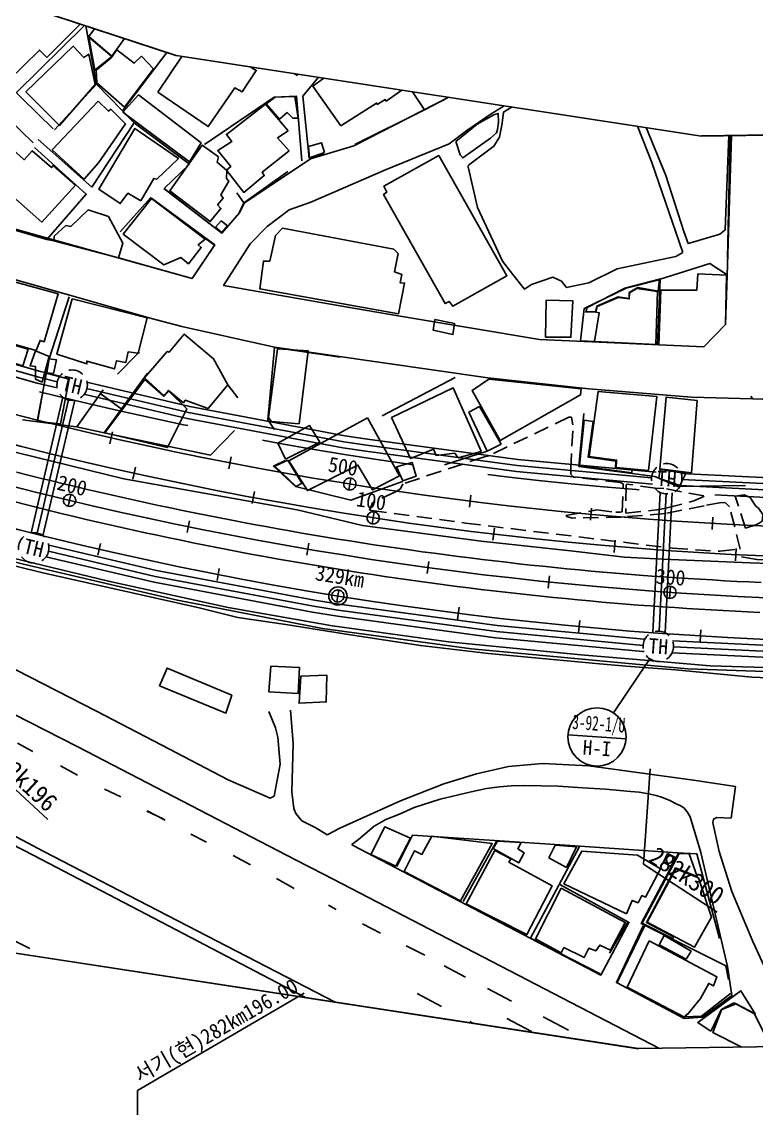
# Model space of a CAD drawing. Header units: millimetres. Extents: x 4198 to 4994, y 1103 to 1809.
# Drawn here: x 4464.7 to 4585.5, y 1363.4 to 1544.7 of the extents above; entities that cross this region are included whole.
import ezdxf
from ezdxf.enums import TextEntityAlignment as Align
from ezdxf.xclip import XClip

# ---------------------------------------------------------------- set-up
doc = ezdxf.new("R2010")
doc.units = ezdxf.units.MM
doc.header["$LTSCALE"] = 10
doc.header["$MEASUREMENT"] = 0
doc.header["$XCLIPFRAME"] = 2
doc.linetypes.add('DASHED', pattern=[0.75, 0.5, -0.25])
doc.linetypes.add('HIDDEN', pattern=[0.375, 0.25, -0.125])
for name, color, linetype in [('TD-MANH', 4, 'Continuous'), ('TN-CABL', 4, 'Continuous'), ('TZ-BASE', 253, 'Continuous'), ('TZ-CABL', 4, 'Continuous'), ('TZ-LEAL', 1, 'Continuous'), ('TZ-LEAT', 3, 'Continuous')]:
    doc.layers.add(name, color=color, linetype=linetype)
doc.layers.add('TX-PAPR', color=2, linetype='Continuous', plot=False)
doc.styles.get("Standard").update_dxf_attribs({"font": 'GulimChe.ttf'})
doc.styles.add('SYMBTEXT', font='GulimChe.ttf')
doc.linetypes.add('TRACKS', pattern='A,3.81,[130,ltypeshp.shx,S=6.35,R=0,X=0,Y=0],3.81', length=7.62)
doc.linetypes.add('ZIGZAG', pattern='A,0.0001,-0.2,[131,ltypeshp.shx,S=0.2,R=0,X=-0.2,Y=0],-0.4,[131,ltypeshp.shx,S=0.2,R=180,X=0.2,Y=0],-0.2', length=0.8001)

# ---------------------------------------------------------------- blocks, each defined once
blk = doc.blocks.new('TTTW101-2')
blk.add_line((-6, 0), (6, 0))
blk.add_circle((0, 0), 6)
at = {"style": 'SYMBTEXT'}
for tag, p in [('TTTW_TITLE_1', (0.17, 2.77)), ('TTTW_TITLE_2', (0.17, -2.31))]:
    blk.add_attdef(tag, text='', height=3, dxfattribs=at).set_placement(p, align=Align.MIDDLE_CENTER)
blk = doc.blocks.new('jd-fjfj56fjfj')
at = {"layer": 'TZ-BASE', "flags": 128}
for points in [[(314.4, -32.23), (308.41, -41.09)], [(208.39, -33.54), (204.73, -48.81), (215.39, -58.66)], [(314.45, -50.31), (313.36, -65.98), (325.5, -73.92)]]:
    blk.add_lwpolyline(points, dxfattribs=at)
at = {"layer": 'TZ-BASE'}
ref = blk.add_blockref('TTTW101-2', (305.72, -45.07), dxfattribs=dict(at, xscale=0.7999999999642301, yscale=0.7999999999642301, zscale=0.7999999999642301, rotation=356.0285126819966))
ref.add_attrib('TTTW_TITLE_1', '3-92-1/U', dxfattribs={"layer": '0', "height": 2.4, "rotation": 356.0285, "style": 'SYMBTEXT', "width": 0.7}).set_placement((306.01, -42.86), align=Align.MIDDLE_CENTER)
ref.add_attrib('TTTW_TITLE_2', 'H-I', dxfattribs={"layer": '0', "height": 2.4, "rotation": 356.0285, "style": 'SYMBTEXT'}).set_placement((305.72, -46.92), align=Align.MIDDLE_CENTER)
for s, rotation, p in [('282k196', 317.2693, (205.29, -48.4)), ('282k300', 326.7898, (314.01, -65.44))]:
    blk.add_text(s, height=3, rotation=rotation, dxfattribs=at).set_placement(p)
blk = doc.blocks.new('JD-DHDHGDGH')
at = {"layer": 'TZ-BASE'}
for p, q in [((192.61, -62.05), (192.16, -64)), ((192.61, -62.05), (192.16, -64)), ((212.14, -66.18), (211.76, -68.14)), ((212.14, -66.18), (211.76, -68.14)), ((196.38, -67.87), (195.95, -69.83)), ((231.8, -69.65), (231.49, -71.62)), ((231.8, -69.65), (231.49, -71.62)), ((185.8, -72.34), (185.33, -74.28)), ((185.8, -72.34), (185.33, -74.28)), ((185.8, -72.34), (185.33, -74.28)), ((215.95, -71.86), (215.58, -73.83)), ((251.57, -72.46), (251.32, -74.44)), ((251.57, -72.46), (251.32, -74.44)), ((235.63, -75.2), (235.33, -77.18)), ((271.42, -74.61), (271.24, -76.6)), ((271.42, -74.61), (271.24, -76.6)), ((291.33, -76.1), (291.21, -78.1)), ((291.33, -76.1), (291.21, -78.1)), ((205.29, -76.67), (204.89, -78.63)), ((205.29, -76.67), (204.89, -78.63)), ((205.29, -76.67), (204.89, -78.63)), ((255.42, -77.88), (255.18, -79.86)), ((190.66, -80.39), (190.21, -82.34)), ((224.91, -80.36), (224.58, -82.33)), ((224.91, -80.36), (224.58, -82.33)), ((224.91, -80.36), (224.58, -82.33)), ((275.28, -79.89), (275.11, -81.89)), ((295.2, -81.25), (295.1, -83.25)), ((244.65, -83.38), (244.38, -85.36)), ((244.65, -83.38), (244.38, -85.36)), ((244.65, -83.38), (244.38, -85.36)), ((210.19, -84.55), (209.81, -86.51)), ((264.47, -85.75), (264.27, -87.74)), ((264.47, -85.75), (264.27, -87.74)), ((264.47, -85.75), (264.27, -87.74)), ((229.85, -88.06), (229.53, -90.03)), ((284.37, -87.45), (284.23, -89.45)), ((284.37, -87.45), (284.23, -89.45)), ((284.37, -87.45), (284.23, -89.45)), ((249.61, -90.91), (249.35, -92.9)), ((269.45, -93.1), (269.27, -95.09)), ((289.36, -94.63), (289.24, -96.63))]:
    blk.add_line(p, q, dxfattribs=at)
at = {"layer": 'TZ-BASE', "linetype": 'DASHED', "ltscale": 5, "flags": 128}
blk.add_lwpolyline([(6.71, 13.49), (7.53, 13.08), (8.42, 12.64), (9.32, 12.2), (10.21, 11.75), (11.11, 11.31), (12.01, 10.87), (12.9, 10.43), (13.8, 9.98), (14.7, 9.54), (15.6, 9.1), (16.49, 8.66), (17.39, 8.22), (18.29, 7.78), (19.19, 7.34), (20.08, 6.9), (20.98, 6.46), (21.88, 6.02), (22.78, 5.58), (23.68, 5.14), (24.58, 4.7), (25.48, 4.27), (26.38, 3.83), (27.27, 3.39), (28.17, 2.95), (29.07, 2.52), (29.98, 2.08), (30.88, 1.65), (31.78, 1.21), (32.68, 0.78), (33.58, 0.35), (34.48, -0.09), (35.38, -0.52), (36.28, -0.95), (37.19, -1.38), (38.09, -1.81), (38.99, -2.24), (39.89, -2.67), (40.8, -3.1), (41.7, -3.53), (42.6, -3.96), (43.51, -4.39), (44.41, -4.81), (45.32, -5.24), (46.22, -5.66), (47.13, -6.09), (48.03, -6.51), (48.94, -6.94), (49.85, -7.36), (50.75, -7.78), (51.66, -8.2), (52.57, -8.62), (53.47, -9.04), (54.38, -9.46), (55.29, -9.88), (56.2, -10.3), (57.11, -10.72), (58.02, -11.13), (58.93, -11.55), (59.84, -11.96), (60.75, -12.38), (61.66, -12.79), (62.57, -13.2), (63.48, -13.62), (64.39, -14.03), (65.3, -14.44), (66.21, -14.85), (67.13, -15.25), (68.04, -15.66), (68.95, -16.07), (69.87, -16.47), (70.78, -16.88), (71.7, -17.28), (72.61, -17.69), (73.53, -18.09), (74.44, -18.49), (75.36, -18.89), (76.28, -19.29), (77.19, -19.69), (78.11, -20.08), (79.03, -20.48), (79.95, -20.87), (80.87, -21.27), (81.79, -21.66), (82.71, -22.05), (83.63, -22.45), (84.55, -22.84), (85.47, -23.23), (86.39, -23.61), (87.31, -24), (88.24, -24.39), (89.16, -24.77), (90.08, -25.16), (91.01, -25.54), (91.93, -25.92), (92.85, -26.3), (93.78, -26.68), (94.71, -27.06), (95.63, -27.43), (96.56, -27.81), (97.49, -28.19), (98.41, -28.56), (99.34, -28.93), (100.27, -29.3), (101.2, -29.67), (102.13, -30.04), (103.06, -30.41), (103.99, -30.77), (104.92, -31.14), (105.85, -31.5), (106.78, -31.87), (107.72, -32.23), (108.65, -32.59), (109.58, -32.94), (110.52, -33.3), (111.45, -33.66), (112.39, -34.01), (113.32, -34.37), (114.26, -34.72), (115.19, -35.07), (116.13, -35.42), (117.07, -35.76), (118.01, -36.11), (118.95, -36.46), (119.89, -36.8), (120.82, -37.14), (121.77, -37.48), (122.71, -37.82), (123.65, -38.16), (124.59, -38.5), (125.53, -38.83), (126.47, -39.16), (127.42, -39.5), (128.36, -39.83), (129.31, -40.16), (130.25, -40.48), (131.2, -40.81), (131.46, -40.9, 0.144555), (470.97, -55.7), (471.25, -55.63), (472.22, -55.38), (473.19, -55.14), (474.16, -54.89), (475.13, -54.65), (476.1, -54.4), (477.06, -54.15), (478.03, -53.9), (479, -53.64), (479.97, -53.39), (480.93, -53.13), (481.9, -52.88), (482.87, -52.62), (483.83, -52.36), (484.8, -52.09), (485.76, -51.83), (486.72, -51.57), (487.69, -51.3), (488.65, -51.03), (489.62, -50.76), (490.58, -50.49), (491.54, -50.22), (492.5, -49.95), (493.46, -49.67), (494.42, -49.4), (495.39, -49.12), (496.35, -48.84), (497.31, -48.56), (498.27, -48.28), (499.22, -48), (500.18, -47.71), (501.14, -47.43), (502.1, -47.14), (503.06, -46.85), (504.02, -46.57), (504.97, -46.28), (505.93, -45.98), (506.89, -45.69), (507.84, -45.4), (508.8, -45.1), (509.75, -44.81), (510.71, -44.51), (511.66, -44.21), (512.61, -43.91), (513.57, -43.61), (514.52, -43.31), (515.47, -43), (516.43, -42.7), (517.38, -42.39), (518.33, -42.09), (519.28, -41.78), (520.23, -41.47), (521.18, -41.16), (522.14, -40.85), (523.09, -40.54), (524.04, -40.23), (524.98, -39.91), (525.93, -39.6), (526.88, -39.28), (527.83, -38.96), (528.78, -38.65), (529.73, -38.33), (530.67, -38.01), (531.62, -37.69), (532.57, -37.36), (533.51, -37.04), (534.46, -36.72), (535.41, -36.39), (536.35, -36.07), (537.3, -35.74), (538.24, -35.41), (539.19, -35.09), (540.13, -34.76), (541.08, -34.43), (542.02, -34.1), (542.96, -33.76), (543.91, -33.43), (544.85, -33.1), (545.79, -32.76), (546.73, -32.43), (547.67, -32.09), (548.62, -31.76), (549.56, -31.42), (550.5, -31.08), (551.44, -30.74), (552.38, -30.4), (553.32, -30.06), (554.26, -29.72), (555.2, -29.38), (556.14, -29.04), (557.08, -28.69), (558.02, -28.35), (558.96, -28.01), (559.9, -27.66), (560.83, -27.32), (561.77, -26.97), (562.71, -26.62), (563.65, -26.27), (564.58, -25.93), (565.52, -25.58), (566.46, -25.23), (567.4, -24.88), (568.33, -24.53), (569.27, -24.18), (570.2, -23.82), (571.14, -23.47), (572.08, -23.12), (573.01, -22.77), (573.95, -22.41), (574.88, -22.06), (575.82, -21.7), (576.75, -21.35), (577.69, -20.99), (578.62, -20.63), (579.55, -20.28), (580.49, -19.92), (581.42, -19.56), (582.36, -19.2), (583.29, -18.85), (584.22, -18.49), (585.16, -18.13), (586.09, -17.77), (587.02, -17.41), (587.95, -17.05), (588.89, -16.69), (589.82, -16.32), (590.75, -15.96), (591.68, -15.6), (592.62, -15.24), (593.55, -14.88), (594.48, -14.51), (595.41, -14.15), (596.34, -13.79), (597.28, -13.42), (598.21, -13.06), (599.14, -12.7), (600.07, -12.33), (601, -11.97), (601.93, -11.6), (602.86, -11.24), (603.79, -10.87), (604.72, -10.51), (605.66, -10.14), (606.59, -9.77), (607.52, -9.41), (608.45, -9.04), (609.38, -8.68), (610.31, -8.31), (611.24, -7.94), (612.17, -7.58), (613.1, -7.21), (614.03, -6.84), (614.96, -6.48), (615.89, -6.11), (616.82, -5.74), (617.75, -5.37), (618.68, -5.01), (619.61, -4.64), (620.54, -4.27), (621.47, -3.91), (622.4, -3.54)], format="xyb", dxfattribs=at)
at = {"layer": 'TZ-BASE'}
for points in [[(131.26, -45.6, 0.124306), (424.04, -70.06)], [(131.26, -45.6, 0.124306), (424.04, -70.06)], [(131.04, -50.53, 0.144555), (470.55, -65.32)], [(425.96, -81.41, -0.125353), (130.75, -57.37)], [(130.45, -64.2, 0.144555), (469.96, -79)]]:
    blk.add_lwpolyline(points, format="xyb", dxfattribs=at)
for points in [[(176.83, -68.66), (178.77, -69.15), (180.71, -69.64), (182.65, -70.12), (184.59, -70.59), (186.54, -71.06), (188.48, -71.52), (190.43, -71.97), (192.38, -72.42), (194.33, -72.86), (196.28, -73.29), (198.24, -73.72), (200.19, -74.14), (202.15, -74.56), (204.11, -74.97), (206.06, -75.37), (208.03, -75.76), (209.99, -76.15), (211.95, -76.54), (213.91, -76.91), (215.88, -77.28), (217.85, -77.64), (219.82, -78), (221.78, -78.35), (223.75, -78.69), (225.73, -79.03), (227.7, -79.36), (229.67, -79.68), (231.65, -80), (233.62, -80.31), (235.6, -80.61), (237.58, -80.91), (239.56, -81.2), (241.54, -81.48), (243.52, -81.76), (245.5, -82.03), (247.48, -82.29), (249.46, -82.55), (251.45, -82.8), (253.43, -83.05), (255.42, -83.28), (257.41, -83.51), (259.39, -83.74), (261.38, -83.96), (263.37, -84.17), (265.36, -84.37), (267.35, -84.57), (269.34, -84.76), (271.33, -84.94), (273.32, -85.12), (275.32, -85.29), (277.31, -85.46), (279.3, -85.62), (281.3, -85.77), (283.29, -85.91), (285.29, -86.05), (287.28, -86.18), (289.28, -86.3), (291.28, -86.42), (293.27, -86.53), (295.27, -86.64), (297.27, -86.74), (299.27, -86.83)], [(176.61, -73.58), (178.55, -74.07), (180.49, -74.56), (182.43, -75.04), (184.38, -75.51), (186.32, -75.98), (188.27, -76.44), (190.22, -76.89), (192.16, -77.34), (194.12, -77.78), (196.07, -78.22), (198.02, -78.64), (199.98, -79.07), (201.93, -79.48), (203.89, -79.89), (205.85, -80.29), (207.81, -80.69), (209.77, -81.08), (211.74, -81.46), (213.7, -81.83), (215.67, -82.2), (217.63, -82.57), (219.6, -82.92), (221.57, -83.27), (223.54, -83.61), (225.51, -83.95), (227.48, -84.28), (229.46, -84.6), (231.43, -84.92), (233.41, -85.23), (235.39, -85.53), (237.36, -85.83), (239.34, -86.12), (241.32, -86.4), (243.3, -86.68), (245.28, -86.95), (247.27, -87.22), (249.25, -87.47), (251.23, -87.72), (253.22, -87.97), (255.21, -88.21), (257.19, -88.44), (259.18, -88.66), (261.17, -88.88), (263.16, -89.09), (265.15, -89.29), (267.14, -89.49), (269.13, -89.68), (271.12, -89.87), (273.11, -90.04), (275.1, -90.22), (277.1, -90.38), (279.09, -90.54), (281.08, -90.69), (283.08, -90.83), (285.07, -90.97), (287.07, -91.1), (289.07, -91.23), (291.06, -91.35), (293.06, -91.46), (295.06, -91.56), (297.05, -91.66), (299.05, -91.75)]]:
    blk.add_lwpolyline(points, dxfattribs=at)
at = {"layer": 'TZ-BASE', "extrusion": (0.009802, 0.003755, 0.999945), "elevation": 41.76, "flags": 128}
blk.add_lwpolyline([(214.84, -31.28), (210.48, -38.11), (229.01, -41.35)], dxfattribs=at)
at = {"layer": 'TZ-BASE', "elevation": 41}
blk.add_lwpolyline([(190.76, -55.87), (194.21, -58.37)], dxfattribs=at)
at = {"layer": 'TZ-BASE', "elevation": 45.33}
blk.add_lwpolyline([(271, -66.1), (275.53, -66.7), (275.44, -67.93), (280.77, -68.39), (282.16, -56.22), (272.51, -55.38)], close=True, dxfattribs=at)
at = {"layer": 'TZ-BASE', "flags": 128}
for points, elevation in [([(239.31, -67.81), (241.91, -67.1), (242.54, -69.32), (240.38, -70.11), (239.31, -67.81)], 43.37), ([(294.34, -125.61), (295.07, -120.38)], 43.11)]:
    blk.add_lwpolyline(points, dxfattribs=dict(at, elevation=elevation))
at = {"layer": 'TZ-BASE', "linetype": 'Continuous'}
for points in [[(194.29, -9.22, 43.9), (204.77, 4.59, 43.75), (211.11, 6.81, 43.48), (217.77, 17.57, 43.07)], [(244.05, 8.63, 42.41), (252.56, 10.25, 42.51), (256.75, -2.5, 41.99), (243.94, -9.06, 41.04), (236.34, 2.5, 42.04), (239.88, 7.55, 42.07)], [(205.27, -18.02, 43.19), (196.2, -11.2, 43.19), (190.01, -4.86, 46.1), (187.61, 8.3, 44.9)], [(176.85, -6.2, 46.96), (188.14, 4.97, 46.03)], [(227.4, -16.26, 42.19), (224.99, -17, 42.43), (223.91, -6.81, 41.45), (231.22, 2.02, 42.38), (233.7, 4.06, 42.14), (235.28, 3.54, 42.09), (236.34, 2.5, 42.04)], [(188.72, 2.9, 44.98), (189.7, -2.56, 44.98), (192.5, -0.3, 44.98), (188.72, 2.9, 44.98)], [(194.62, -8.61, 44.95), (199.39, -2.34, 44.51), (197.39, -0.26, 44.53), (196.18, -1.41, 45.03), (193.32, 0.8, 45.14), (192.42, -0.49, 45.14), (189.93, -2.52, 45.14), (190.03, -4.61, 45.14), (194.62, -8.61, 44.95)], [(183.08, -12.37, 46.1), (190.01, -4.86, 46.1)], [(207.75, -14.79, 44.35), (219.23, -6.96, 42.31), (222.86, -6.8, 41.6), (223.78, -17.46, 40.92)], [(217.88, -8.09, 42.47), (219.37, -6.99, 42.47), (222.61, -6.86, 42.47), (223.14, -10.44, 42.47), (222.29, -10.46, 42.47), (221.34, -9.52, 42.47), (220.07, -10.62, 42.47), (217.88, -8.09, 42.47)], [(243.94, -9.06, 41.04), (232.49, -14.77, 41.19)], [(189.2, -21.78, 44.34), (196.2, -11.2, 43.19)], [(189.2, -21.78, 44.34), (180.42, -13.92, 45.95)], [(227.49, -16.06, 42.23), (226.98, -14.48, 42.23), (224.88, -15.1, 42.23), (225.02, -16.95, 42.23), (227.49, -16.06, 42.23)], [(179.81, -15.26, 46.52), (188.3, -22.92, 45.1), (181.8, -30.4, 45.29), (166.28, -25.82, 46.74)], [(205.27, -18.02, 43.19), (201.11, -22.01, 43.21)], [(221.45, -19.2, 41.16), (214.24, -24.38, 41.77), (213.07, -22.74, 42.23)], [(193.87, -29.13, 43.78), (198.87, -23.54, 43.02), (209.41, -31.31, 43.34), (205.72, -36.8, 42.36), (193.61, -33.44, 48.74)], [(211.72, -28.07, 43.02), (210.6, -29.34, 43.02), (201.11, -22.01, 43.21)], [(213.48, -26.02, 42.85), (214.24, -24.38, 41.77)], [(210.49, -27.35, 43.16), (209.58, -28.39, 43.16), (210.61, -29.27, 43.16), (211.56, -28.17, 43.16), (210.49, -27.35, 43.16)], [(181.8, -30.4, 45.29), (182.97, -30.59, 48.74)], [(282.23, -47.76, 41.67), (282.7, -36.92, 41.72), (290.87, -34.32, 41.41), (293.71, -36.23, 41.75)], [(271.87, -47.16, 45.1), (269.61, -47.09, 40.92), (270.19, -41.76, 40.79), (277.12, -38.43, 41.94), (282.53, -37.01, 41.7)], [(282.38, -38.84, 41.78), (282.55, -36.91, 41.78), (276.9, -38.39, 41.78), (270.7, -41.57, 41.8), (270.44, -42.31, 41.8), (272.06, -42.3, 41.8), (272.27, -41.39, 41.8), (275.77, -39.84, 41.83), (277.53, -40.12, 41.83), (277.57, -40.1, 41.83), (277.59, -39.13, 41.83), (279.02, -38.29, 41.83), (282.42, -38.9, 41.83), (282.38, -38.84, 41.78)], [(180.23, -60.36, 43.9), (182.14, -50.2, 44.05), (185.5, -39.85, 43.34)], [(178.74, -48.45, 48.41), (177.86, -51.2, 48.36), (166.51, -47.77, 48.36), (167.46, -45.26, 48.36), (178.74, -48.45, 48.41)], [(179.95, -48.71, 44.69), (179.06, -51.2, 44.69), (179.95, -51.28, 44.69), (179.96, -53.35, 43.98), (181.04, -53.87, 43.98), (182.23, -49.66, 44.01), (179.95, -48.71, 44.69)], [(219.29, -61.68, 41.36), (218.16, -60.08, 41.48), (219.26, -48.16, 41.8), (230.05, -49.78, 41.16)], [(181.8, -52.36, 44.1), (182.9, -52.43, 44.1), (183.4, -50.19, 44.1), (182.23, -50.03, 44.1), (181.8, -52.36, 44.1)], [(197.07, -49.02, 43.8), (196.85, -49.09, 48.42), (193.47, -52.58, 43.8)], [(177.83, -60.05, 44.46), (186.71, -61.2, 43.04), (191.25, -62.2, 43.83), (198.38, -52.38, 43.51)], [(211.59, -54.31, 48.03), (213.26, -56.45, 47.93)], [(236.99, -59.39, 43.17), (248.96, -53.09, 42.46)], [(191.07, -55.12, 43.53), (186.74, -61.24, 43.14)], [(296.74, -70.86, 41.14), (285.59, -71.01, 41.14), (281.79, -69.4, 41.14), (269.31, -67.74, 41.8), (270.11, -59.03, 40.84)], [(221.08, -66.56, 42.75), (219.83, -63.88, 42.63), (225.04, -61.01, 42.56), (226.73, -63.72, 42.59), (221.08, -66.56, 42.75)], [(271.66, -60.35, 41.92), (270.18, -60.14, 41.92), (269.4, -67.63, 41.66), (278.03, -68.79, 41.62), (278.1, -68.26, 41.62), (275.32, -68.04, 41.62), (275.41, -66.85, 41.62), (270.82, -66.2, 41.62), (271.66, -60.35, 41.92)], [(212.66, -61.8, 41.16), (208.76, -65.89, 41.8), (191.25, -62.2, 43.83)], [(254.24, -65.21, 46.76), (247.21, -67.49, 43.29)], [(240.31, -70.21, 42.8), (231.84, -73.26, 43.34), (222.73, -71.05, 42.9), (219.1, -67.69, 42.55), (221.01, -66.78, 42.16)], [(221.45, -66.73, 43.25), (223.75, -70.47, 43.23), (222.81, -71.03, 43.23), (219.34, -67.7, 43.23), (221.45, -66.73, 43.25)], [(282.66, -68.24, 41.12), (282.48, -69.64, 41.12), (285.9, -70.87, 41.12), (286.91, -68.88, 41.12), (282.66, -68.24, 41.12)], [(223.58, -102.22, 47.16), (223.3, -106.69, 47.16), (227.78, -106.49, 47.13), (227.86, -102.06, 47.06), (223.58, -102.22, 47.16)], [(239.39, -133.58, 47.1), (241.95, -128.42, 47.09), (255.46, -129.29, 47.07), (269.47, -130.22, 46.73), (285.56, -131.29, 46.09), (288.69, -131.45, 45.73), (292.46, -145.41, 46.15)], [(250.28, -139.33, 46.43), (255.87, -129.25, 46.43)], [(255.92, -129.38, 47.32), (255.21, -130.6, 47.32), (259.46, -132.93, 47.32), (260.3, -131.3, 47.32), (259.28, -130.65, 47.32), (259.81, -129.62, 47.32), (255.92, -129.38, 47.32)], [(272.8, -151.22, 46.06), (261.35, -145.33, 46.06), (269.4, -130.25, 46.4)], [(285.73, -131.27, 46.26), (279.58, -142.96, 45.67), (293.49, -149.92, 45.75), (293.93, -152.16, 45.75)], [(284.88, -145.12, 47.04), (284.71, -145.43, 47.04), (279.7, -142.9, 47.04), (285.83, -131.43, 46.38), (287.48, -131.48, 46.35), (288.76, -135.22, 46.35), (285.22, -133.8, 46.35), (280.43, -142.76, 46.35), (284.88, -145.12, 47.04)], [(283.88, -131.44, 47.09), (283.21, -132.87, 46.97), (284.46, -133.54, 46.97), (285.23, -132.08, 46.97), (283.88, -131.44, 47.09)], [(266.19, -136.52, 46.44), (277.39, -142.65, 46.44), (274.38, -147.82, 46.44)], [(275.62, -152.62, 44.89), (280.18, -143.29, 45.49)], [(286.96, -148.81, 46.54), (287.78, -147.51, 46.54), (283.33, -144.93, 46.54), (282.52, -146.43, 46.54), (286.96, -148.81, 46.54)], [(290.92, -160.62, 47.09), (288.87, -159.25, 47.09), (295.96, -154.03, 46.87), (298.32, -157.81, 46.87), (295.2, -156.13, 46.87), (292.72, -157.15, 46.87), (291.05, -160.59, 46.87), (290.92, -160.62, 47.09)], [(294.26, -154.47, 45.75), (289.48, -158.19, 45.8), (286.66, -158.3, 45.8)]]:
    blk.add_polyline3d(points, dxfattribs=at)
at = {"layer": 'TZ-BASE'}
for points in [[(256.75, -2.41, 39.45), (252.19, 11.72, 39.62), (236.86, 9.41, 40.33), (232.45, 10.61, 40.57), (220.97, 17.74, 41.45), (212.16, 3.46, 41.26)], [(177.72, 10.23, 44.66), (174.6, 5.35, 44.61), (170.02, 0.29, 44.88), (182.87, -12.17, 44.07)], [(294.55, 0.06, 37.3), (293.73, -33.4, 38.08)], [(179.57, -14.49, 43.61), (167.33, -2.65, 44.8), (159.75, -13.88, 45.1), (153.98, -22.4, 44.9), (205.72, -36.83, 40.18), (209.43, -31.3, 39.65), (199.05, -23.61, 40.11)], [(201.07, -22.03, 40.11), (210.6, -29.37, 39.55), (213.52, -26, 39.21), (214.28, -24.4, 39.23), (225.19, -17.1, 38.72), (232.3, -15, 38.13), (256.75, -2.5, 41.99)], [(215.24, -31.12, 39.77), (218.08, -28.28, 39.33), (221.68, -25.49, 39.08), (225.23, -24.28, 39.01), (237.54, -18.92, 38.5), (247.98, -14.63, 38.47), (250.89, -12.44, 38.23), (254.72, -9.81, 38.01), (263.3, -4.49, 38.13), (266.8, -3.42, 37.69), (268.39, -2.72, 37.69), (270.32, -2.85, 37.47)], [(294.69, -3.63, 37.47), (293.68, -36.34, 38.25), (293.45, -44.4, 38.3), (289.89, -48.06, 38.59), (262.85, -46.84, 38.96), (239.59, -42.94, 39.5), (229.41, -41.2, 39.67)], [(297.61, -56.15, 38.59), (297.94, -56.63, 38.54), (317.79, -57.05, 37.99)], [(331.93, -57.06, 37.49), (317.51, -57.28, 37.81), (297.85, -56.63, 38.55), (287.84, -56.33, 38.62), (270.96, -54.94, 38.89), (254.33, -53.18, 39.55), (219.24, -48.11, 39.91), (204.03, -44.7, 40.26), (198.84, -43.32, 40.57), (185.76, -39.63, 41.63), (164.75, -33.64, 43.36), (149.83, -29.73, 44.78), (148.2, -32.02, 43.9), (141.29, -49.03, 43.9), (149.74, -53.23, 43.53)], [(52.01, -34.19, 53.05), (49.64, -39.79, 52.86), (75.42, -52.02, 50.89), (108.71, -67.4, 48.87), (112.74, -67.68, 48.69), (155.1, -90.13, 46.47), (190, -107.98, 45.14)], [(276.83, -82.67, 44.66), (283.13, -82.99, 44.25), (297.51, -83.62, 44.02), (310.43, -84.05, 43.95), (344.75, -83.52, 43.89), (375.05, -81.79, 43.66), (392.42, -80.55, 43.91), (420.4, -76.35, 43.91), (452.59, -70.15, 43.91), (469.92, -66.02, 43.91), (487.42, -61.11, 43.76), (500.74, -57.04, 43.89), (515.02, -52.1, 44), (532.55, -46.25, 44.11), (548.11, -40.02, 44.4), (555.85, -36.98, 44.36)], [(296.06, -82.62, 40.93), (298.6, -83.05, 41.71), (313.01, -83.81, 41.72), (327.78, -83.89, 41.6), (358.15, -82.68, 41.53), (388.91, -80.27, 41.29), (394.89, -78.23, 39.99), (395.45, -73.83, 39.45), (396.13, -73.26, 39.41), (398.96, -72.35, 39.43), (410.72, -71.93, 40.42), (423.35, -70.38, 41.01), (434.94, -68.6, 41.11), (450.19, -65.06, 41.1), (467.94, -59.8, 41.38), (480.08, -55.74, 41.52), (491.37, -51.18, 41.32), (506.38, -41.41, 38.57), (511.35, -38.68, 37.37)], [(120.86, -44.38, 47.22), (137.38, -52.49, 46.22), (139.13, -54.32, 46.22), (157.4, -59.52, 45.44), (159.43, -60.51, 45.15), (162.03, -61.85, 45.27), (194.5, -69.78, 44.8), (223.01, -74.88, 44.68), (233.71, -77.45, 44.76), (253.25, -80.05, 45.12), (267.96, -81.6, 44.98), (276.83, -82.67, 44.66)], [(191.39, -62.18, 43.09), (201.66, -64.62, 43.7), (204.87, -58.27, 42.95), (201.87, -55.34, 43.5), (201.08, -56.18, 43.54), (197.96, -53.41, 44.07), (191.39, -62.18, 43.09)], [(234.55, -59.72, 43.65), (221.61, -66.79, 43.8), (224.68, -71.7, 43.8), (232.99, -67.5, 43.63), (235.38, -71.61, 43.56), (239.8, -69.29, 43.56), (234.55, -59.72, 43.65)], [(222.7, -132.44, 44.9), (186.91, -113.86, 45.39), (162.89, -101.63, 46.2), (146.52, -93.23, 46.69), (129.76, -83.86, 47.81), (114.06, -75.98, 48.82)], [(149.84, -75.86, 44.17), (154.94, -77.32, 44.08), (166.91, -80.58, 43.96), (191.99, -86.63, 43.65), (211.62, -90.94, 43.49), (228.8, -93.97, 43.37), (247.88, -96.59, 43.46), (269.63, -98.71, 43.11), (278.19, -99.45, 43.02)], [(149.7, -77.36, 46.14), (155.11, -78.8, 46.04), (181.18, -85.23, 45.81), (206.85, -90.99, 45.59), (213.26, -92.59, 45.55), (221.11, -93.72, 45.5), (231.74, -95.45, 45.48), (243.25, -97.22, 45.45), (254.47, -98.52, 45.38), (272.11, -100.17, 45.36), (277.07, -100.57, 45.35)], [(277.48, -100.15, 42.92), (251.66, -97.77, 43.16), (227.17, -94.4, 43.51), (203.29, -89.76, 43.63), (177.98, -83.82, 43.98), (154.39, -77.83, 44.08), (149.77, -76.62, 44.14)], [(278.19, -99.45, 86.87), (290.93, -100.55, 86.74), (326.7, -101.65, 86.46), (361.22, -100.23, 86.27)], [(277.07, -100.57, 89.2), (285.23, -101.21, 89.18), (297.77, -102.39, 89.06), (308.75, -102.85, 88.9), (321.49, -102.79, 88.73), (334.47, -102.61, 88.66), (352.3, -101.99, 88.52), (369.9, -100.95, 88.35)], [(362.15, -100.82, 86.39), (319, -102.11, 86.67), (287.23, -101.06, 86.67), (277.48, -100.15, 86.76)], [(190, -107.98, 45.14), (200.72, -113.6, 45.45), (211.65, -119.31, 45.22), (218.56, -122.33, 45.19), (219.19, -121.96, 45.05), (220.21, -116.72, 44.84), (219.83, -112.27, 44.77), (219.44, -110.75, 44.74), (218.36, -108.03, 44.67)], [(221.88, -107.86, 44.72), (222.32, -113.3, 44.93), (222.13, -121.3, 44.95), (222.43, -124.01, 44.95), (222.75, -124.84, 44.95), (223.76, -126.05, 44.91), (226.05, -127.2, 44.9)], [(179.54, -114.61, 45.6), (177, -113.26, 45.76)], [(154.09, -116.65, 46.28), (181.33, -131.09, 45.46), (198.48, -139.97, 45.26), (230.99, -156.8, 44.78), (234.35, -158.59, 44.78), (235.86, -159.33, 44.78), (237.34, -159.9, 44.77), (238.92, -160.42, 44.72), (240.53, -160.73, 44.67), (241.61, -161.04, 44.61), (242.53, -161.33, 44.61), (243.55, -161.89, 44.67), (259.63, -170.32, 44.35), (286.04, -183.99, 43.62), (321.77, -202.53, 42), (350.47, -217.5, 40.57)], [(186.88, -118.53, 45.34), (184.07, -117, 45.34)], [(295.07, -120.38, 43.13), (288.18, -119.38, 43.13), (270.94, -117.01, 43.39), (263.33, -116.63, 43.49), (257.76, -117.09, 43.58), (252.48, -118.3, 43.72), (247.13, -119.96, 43.94), (239.97, -122.74, 44.32), (230.02, -127.23, 45.07), (227.94, -128.33, 45.07)], [(341.7, -217.63, 41.07), (332.99, -213.11, 41.43), (299.14, -195.52, 42.95), (267.87, -179.26, 44.2), (241.35, -165.4, 44.68), (239.45, -164.27, 44.72), (237.98, -163.15, 44.81), (235.59, -161.57, 44.86), (234.08, -160.51, 44.87), (232.72, -159.66, 44.95), (231.14, -158.71, 44.94), (228.3, -157.25, 44.93), (224.92, -155.44, 45.03), (203.12, -143.98, 45.3), (179.71, -131.76, 45.63), (153.43, -118.25, 46.39)], [(194, -122.11, 45.27), (191.32, -120.82, 45.27)], [(279.89, -143.31, 44.28), (275.48, -152.67, 43.79), (286.64, -158.54, 43.63), (289.67, -158.35, 43.74), (294.48, -154.79, 43.84), (293.73, -150.02, 44.02), (289.36, -131.25, 43.55), (287.64, -125.37, 43.27), (287.12, -124.57, 43.27), (286.64, -123.96, 43.27), (286.07, -123.55, 43.27), (285.41, -123.28, 43.27), (284.27, -122.7, 43.29), (283.06, -122.21, 43.29), (282.01, -121.88, 43.31), (280.79, -121.59, 43.32), (279.23, -121.33, 43.33), (277.81, -121.23, 43.33), (273.71, -120.81, 43.44), (269.95, -120.62, 43.61), (265.91, -120.36, 43.72), (260.36, -120.25, 43.93), (258.18, -120.3, 44.04), (256.29, -120.46, 44.04), (254.14, -120.73, 44.13), (251.58, -121.28, 44.18), (246.5, -122.46, 44.38), (242.24, -123.87, 44.07), (239.8, -124.95, 44.07), (237.6, -125.84, 44.07), (235.68, -126.93, 44.07), (234.17, -128.16, 44.07), (233.06, -129.14, 44.07), (232, -129.92, 44.93), (232.18, -130.1, 44.74), (272.91, -151.43, 44.07), (277.58, -142.69, 44.07)], [(200.94, -125.7, 45.29), (198.28, -124.43, 45.22)], [(201.26, -125.93, 45.21), (198.33, -124.42, 45.21)], [(315.52, -174.36, 42.9), (311.3, -171.8, 43.13), (309.93, -170.9, 43.13), (308.59, -169.56, 43.13), (306.14, -163.89, 43.32), (297.91, -145.9, 43.84), (294.47, -137.66, 43.89), (292.36, -131.11, 43.63), (291.32, -126.37, 43.2), (291.47, -125.76, 43.13), (291.99, -125.48, 43.13), (294.34, -125.61, 43.11)], [(208.07, -129.57, 45.01), (205.48, -128.26, 45.17)], [(226.05, -127.2, 44.88), (227.94, -128.33, 45.07)], [(235.08, -131.56, 48.08), (237.39, -127.03, 48.08), (241.61, -128.9, 48.08), (239.2, -133.49, 48.08), (235.08, -131.56, 48.08)], [(249.83, -139.21, 52.16), (240.57, -134.36, 52.15), (242.29, -130.97, 52.15), (243.51, -131.56, 52.15), (245.14, -128.56, 51.66), (255.06, -129.78, 51.67), (249.83, -139.21, 52.16)], [(264.38, -132.16, 47.06), (265.4, -130.03, 47.06), (268.95, -130.34, 47.06), (267.28, -133.72, 47.06), (264.38, -132.16, 47.06)], [(215.3, -133.28, 44.96), (212.49, -131.77, 44.95)], [(255.52, -130.91, 51.79), (258.14, -132.28, 51.79), (257.82, -132.84, 51.79), (264.9, -136.73, 51.79), (260.76, -144.75, 51.79), (250.76, -139.68, 51.79), (255.52, -130.91, 51.79)], [(277.13, -141.37, 48.78), (266.86, -136.41, 48.75), (269.78, -131.06, 48.75), (278.97, -131.7, 48.75), (282.73, -133.96, 48.75), (280.3, -138.59, 48.75), (279.69, -138.33, 48.75), (279.04, -139.51, 48.75), (278.1, -139.13, 48.75), (277.13, -141.37, 48.78)], [(222.7, -132.44, 44.9), (227.41, -134.87, 44.47), (294.23, -169.52, 43.16), (316.63, -180.92, 42.33), (335.1, -190.45, 41.32), (345.84, -196.26, 40.9), (359.92, -203.52, 40.24), (373.96, -211.05, 39.66), (385.54, -216.99, 39.41)], [(280.55, -142.73, 47.92), (285.24, -133.94, 47.92), (288.97, -135.45, 47.92), (291.14, -141.9, 47.94), (288.34, -146.82, 47.94), (280.55, -142.73, 47.92)], [(222.5, -137.17, 44.81), (219.59, -135.54, 44.88)], [(266.42, -137.11, 51.75), (276.94, -142.76, 48.92), (274.5, -147.34, 48.83), (272.74, -146.48, 48.83), (272.09, -147.45, 48.83), (270.97, -147, 48.83), (270.17, -148.55, 48.83), (266.85, -146.89, 48.83), (266.4, -147.76, 48.82), (262.18, -145.48, 48.82), (266.42, -137.11, 51.75)], [(229.41, -140.65, 44.67), (228.12, -139.9, 44.7)], [(236.68, -144.55, 44.57), (233.74, -142.99, 44.57)], [(164.73, -143.93, 45.73), (178.06, -151.03, 45.13), (197.96, -161.34, 45.09), (237.16, -181.74, 44.18), (277.95, -202.79, 43.15), (278.86, -203.36, 43.02), (279.23, -203.73, 43.01), (279.63, -204.3, 42.91), (279.86, -204.88, 42.85), (280.04, -205.5, 42.85), (280.17, -206.15, 42.85), (280.24, -206.73, 42.85), (280.24, -207.47, 42.87), (280.23, -208.25, 42.92), (280.05, -208.91, 43), (279.78, -209.68, 43.02), (277.76, -214.34, 43.11)], [(175.74, -145.39, 45.3), (179.03, -147.06, 45.24)], [(243.99, -148.14, 44.43), (240.92, -146.6, 44.55)], [(280.89, -145.79, 51.44), (292.03, -151.71, 47.6), (291.48, -153.21, 47.52), (290.68, -152.79, 51.44), (289.34, -155.29, 51.44), (287.12, -157.95, 51.44), (287, -157.89, 51.44), (286.7, -158.35, 51.44), (277.24, -153.39, 51.44), (280.89, -145.79, 51.44)], [(183.06, -149.16, 45.36), (186.92, -151.12, 45.09)], [(250.7, -151.74, 44.38), (247.18, -149.91, 44.41)], [(258.24, -155.71, 44.23), (254.28, -153.65, 44.35)], [(246.71, -156.57, 44.06), (242.7, -154.43, 44.08)], [(255.66, -161.37, 43.99), (251.37, -159.05, 43.98)], [(261.51, -160.68, 43.84), (257.48, -158.59, 43.81)], [(267.61, -160.47, 43.95), (263.47, -158.32, 44.07)], [(243.86, -162.73, 44.91), (243.21, -162.55, 44.91), (242.55, -162.53, 44.91), (242.17, -162.73, 44.91), (241.82, -162.97, 44.91), (241.56, -163.3, 44.91), (241.45, -163.69, 44.91), (241.46, -164.05, 44.91), (241.57, -164.38, 44.91), (241.71, -164.62, 44.91), (241.85, -164.82, 44.91), (242.05, -164.99, 44.91), (242.13, -165.09, 44.91), (275.44, -182.33, 44.12)], [(276.55, -179.77, 44.12), (243.86, -162.73, 44.91)], [(277.31, -165.53, 43.88), (272.25, -162.81, 43.88)]]:
    blk.add_polyline3d(points, dxfattribs=at)
for points in [[(223.01, -3.41, 50.48), (212.17, 3.45, 49.55), (215.87, 9.6, 49.52), (216.73, 9.05, 49.62), (217.91, 11.07, 49.64), (217.32, 11.69, 49.4), (220.98, 17.69, 49.16), (232.44, 10.61, 50.18), (229.65, 6.83, 50.77), (230.01, 6.49, 50.77), (225.81, -0.3, 50.77), (225.35, -0.1, 50.77), (224.25, -1.84, 50.77), (223.84, -1.63, 50.77), (223.01, -3.41, 50.48)], [(196.82, 14.24, 45.1), (188.72, 2.99, 45.1), (192.49, -0.23, 45.1), (200.87, 11.41, 45.1), (196.82, 14.24, 45.1)], [(187.5, 5.23, 51.89), (181.81, -0.43, 51.87), (180.64, 0.77, 51.87), (175.47, -4.27, 51.87), (170.42, 0.53, 51.14), (179.36, 9.39, 50.92), (184.74, 7.77, 51.18), (187.5, 5.23, 51.89)], [(230.15, -11.69, 44.12), (225.59, -5.18, 44.09), (227.72, -3.61, 44.09), (228.13, -2.54, 44.09), (232.4, 0.24, 44.09), (231.59, 1.53, 44.09), (235.11, 3.68, 44.09), (240.88, -4.64, 44.09), (240.35, -5.04, 44.09), (240.74, -5.44, 44.09), (237.61, -7.62, 44.09), (237.48, -7.37, 44.09), (236.15, -8.16, 44.09), (236.06, -7.96, 44.09), (230.15, -11.69, 44.12)], [(200.1, -6.13, 48.5), (204.37, 0.28, 48.5), (204.79, 0.08, 49.69), (205.95, 1.72, 49.69), (206.21, 1.97, 49.69), (206.62, 2.13, 49.69), (207.44, 2.17, 49.69), (208.21, 2.16, 49.69), (216.27, -2.58, 50.11), (213.93, -6.11, 50.04), (212.76, -5.43, 50.01), (208.36, -11.83, 50.01), (200.1, -6.13, 48.5)], [(178.4, -6.11, 50.5), (183.89, -11.62, 50.5), (189.8, -4.88, 50.89), (188.71, 0.11, 50.89), (187.92, -0.46, 50.6), (186.14, 1.39, 50.43), (178.4, -6.11, 50.5)], [(278.97, -8.62, 36.86), (283.62, -19.86, 36.71), (286.56, -29.06, 36.93), (287.31, -31.04, 36.88), (287.5, -31.01, 36.76), (292.48, -29.5, 36.93), (293.33, -28.87, 36.93), (293.36, -28.76, 36.93), (294.41, -2.28, 36.98), (292.79, -1.58, 36.76), (291.55, -1.19, 36.76), (290.5, -1.09, 36.69), (283.13, -5.25, 36.66), (279.62, -7.37, 36.78), (279.31, -8.15, 36.78), (278.97, -8.62, 36.86)], [(286.39, -32.55, 36.98), (281.3, -17.75, 37.05), (277.7, -8.56, 37.3), (275.09, -7.29, 37.2), (271.59, -3.68, 37.4), (270.92, -2.99, 37.4), (268.86, -3.19, 37.52), (264.74, -4.82, 37.49), (256.92, -9.44, 37.4), (256.72, -11.24, 37.4), (256.25, -13.58, 37.4), (255.34, -15.06, 37.23), (251.16, -18.17, 37.45), (251.09, -18.44, 37.49), (252.62, -25.12, 37.64), (256.77, -33.98, 37.74), (258.48, -36.18, 37.74), (260.38, -38.58, 37.79), (261.5, -37.8, 37.93), (265.01, -36.6, 38.01), (266.45, -37.23, 37.52), (267.26, -38.3, 37.47), (270.93, -37.53, 37.67), (275.59, -35.22, 37.23), (276.65, -35.01, 37.2), (285.24, -33.21, 37.42), (286.39, -32.55, 36.98)], [(196.92, -6.62, 44.12), (207.19, -14.51, 43.56), (205.29, -17.64, 43.17), (194.33, -9.43, 43.7), (196.92, -6.62, 44.12)], [(190.29, -7.64, 50.3), (182.72, -15.64, 50.28), (187.94, -20.47, 51.09), (190.34, -17.81, 51.09), (194.75, -11.34, 51.09), (192.35, -8.96, 50.48), (191.97, -9.27, 50.45), (190.29, -7.64, 50.3)], [(221.53, -12.51, 44), (217.77, -8.12, 43.83), (211.37, -13.11, 43.87), (212.27, -14.27, 43.8), (209.93, -15.75, 43.9), (212.09, -18.38, 44.27), (211.35, -18.99, 44.27), (214.22, -22.65, 44.27), (217.58, -19.88, 44.17), (217.23, -19.32, 44.17), (221.67, -15.8, 44.07), (219.75, -13.69, 44.07), (221.53, -12.51, 44)], [(249.06, -14.27, 38.52), (252.59, -11.44, 38.28), (255.35, -9.91, 38.2), (256.07, -9.65, 38.15), (256.09, -11.1, 37.91), (255.94, -12.32, 37.76), (255.78, -12.84, 37.74), (254.79, -13.73, 37.79), (250.23, -16.97, 38.37), (249.8, -16.44, 38.5), (249.06, -14.27, 38.52)], [(197.3, -24.05, 45.49), (195.15, -22.78, 45.59), (193.9, -24.49, 45.42), (190.36, -22.1, 45.46), (196.32, -12.12, 46.88), (203.46, -17.07, 45.51), (199.91, -20.49, 47.86), (199.42, -20.37, 47.86), (197.3, -24.05, 45.49)], [(186.56, -21.44, 48.3), (182.88, -18.21, 48.3), (182.57, -18.57, 48.3), (179.41, -15.83, 48.3), (178.11, -17.27, 48.3), (175.58, -15.01, 48.3), (171.84, -19.47, 48.28), (181.02, -27.53, 50.52), (186.56, -21.44, 48.3)], [(210.08, -16.77, 45), (207.37, -14.86, 44.85), (202.04, -22.38, 44.78), (208.69, -27.45, 45.86), (210.46, -25.29, 45.44), (209.9, -24.67, 45.44), (210.85, -23.62, 45.1), (210.44, -23.07, 45.1), (211.76, -20.8, 45.17), (211.35, -20.37, 45.17), (211.4, -19.02, 47.42), (209.83, -17.69, 44.93), (210.08, -16.77, 45)], [(246.28, -16.57, 51.04), (237.23, -21.64, 51.3), (237.74, -22.6, 51.3), (237.19, -23.01, 51.3), (247.33, -40.95, 51.2), (247.97, -40.58, 51.2), (248.58, -41.37, 51.2), (257.48, -36.37, 51.2)], [(199.03, -23.63, 44.44), (207.84, -30.35, 44.73), (206.71, -31.29, 44.95), (207.23, -31.69, 44.95), (205.11, -34.41, 44.95), (203.84, -33.38, 44.68), (201.09, -34.59, 47.57), (194.39, -29.5, 47.44), (199.03, -23.63, 44.44)], [(193.61, -33.44, 48.74), (182.97, -30.59, 48.74), (183.05, -29.83, 48.74), (184.97, -28.11, 48.74), (185.77, -28.24, 48.74), (188.62, -25.52, 48.74), (191.96, -26.59, 48.35), (194.34, -30.98, 48.35), (193.61, -33.44, 48.74)], [(239.67, -42.65, 51.65), (216.87, -38.53, 51.65), (217.45, -33.94, 51.65), (218.48, -33.94, 51.65), (219.43, -29.74, 51.68), (220.57, -28.53, 51.65), (238.88, -31.97, 51.68), (239.59, -32.7, 51.68), (239, -35.74, 51.68), (240.21, -36.16, 51.65), (239.92, -37.52, 51.65), (240.66, -37.58, 51.65)], [(288.87, -36.05, 41.99), (293.62, -36.27, 41.99), (293.43, -44.39, 46.25), (289.89, -48.03, 46.34), (282.46, -47.74, 46.49), (282.8, -38.71, 42.33), (288.71, -38.76, 42.33), (288.87, -36.05, 41.99)], [(172.84, -36.4, 49.33), (171.7, -40.04, 49.11), (169.08, -39.25, 48.81), (167.45, -45.09, 48.74), (180.05, -48.68, 49.69), (180.73, -47.01, 50.16), (181.38, -47.23, 50.16), (183.67, -39.33, 49.82), (172.84, -36.4, 49.33)], [(281.98, -47.7, 46.52), (271.87, -47.16, 45.1), (272.66, -42.44, 43.39), (272.12, -42.36, 43.39), (272.32, -41.42, 42.48), (275.77, -39.92, 42.48), (277.59, -40.16, 42.48), (277.63, -39.15, 42.33), (278.86, -38.48, 42.33), (282.24, -38.93, 42.31), (281.98, -47.7, 46.52)], [(186.01, -40.17, 48.18), (183.48, -49.26, 48.15), (188.42, -50.87, 48.42), (188.38, -50.41, 48.42), (192.98, -51.69, 48.42), (193.3, -50.35, 48.42), (194.81, -50.66, 48.42), (195.2, -48.9, 48.42), (196.85, -49.09, 48.42), (198.3, -43.29, 48.42), (186.01, -40.17, 48.18)], [(263.83, -46.44, 41.19), (268.01, -46.48, 41.19), (268.31, -40.48, 40.7), (263.93, -40.4, 40.79)], [(245.61, -43.56, 41.16), (248.87, -44.23, 41.16), (248.61, -46.04, 41.16), (245.33, -45.3, 41.16), (245.61, -43.56, 41.16)], [(197.86, -53.17, 48.3), (201.14, -56.11, 48.13), (201.84, -55.22, 48.13), (204.29, -57.26, 48.13), (204.6, -56.81, 48.13), (208.33, -58.2, 48.03), (211.59, -54.31, 48.03), (209.25, -50.02, 48.2), (204.43, -45.96, 48.1), (201.97, -48.91, 48.1), (201.62, -48.81, 48.1), (197.86, -53.17, 48.3)], [(223.32, -60.72, 42.94), (218.78, -60.35, 42.73), (218.27, -59.7, 42.55), (219.78, -48.36, 42.48), (224.81, -48.74, 43.14)], [(180.29, -60.33, 43.97), (181.7, -52.4, 43.92), (185.48, -53.38, 43.75), (184.09, -60.73, 43.56), (180.29, -60.33, 43.97)], [(269.69, -54.97, 47), (254.52, -53.35, 46.83), (251.76, -55.24, 43.29), (256.37, -63.49, 47.03), (269.59, -55.97, 46.88), (269.69, -54.97, 47)], [(238.52, -59.71, 43.63), (241.63, -66.44, 43.63), (245.42, -64.91, 43.58), (245.87, -65.94, 43.44), (248.9, -65.53, 43.37), (249.49, -66.33, 43.37), (253.01, -65.36, 43.42), (253.27, -65.2, 43.44), (248.64, -54.78, 43.75)], [(251.22, -58.83, 45.12), (254.24, -65.21, 46.76), (256.53, -64.07, 46.76), (252.99, -57.89, 45.17), (251.22, -58.83, 45.12)], [(288.79, -56.9, 42.38), (283.65, -56.33, 42.04), (282.61, -68.14, 42.02), (287.83, -68.78, 42.48), (288.79, -56.9, 42.38)], [(200.36, -103.84, 46.39), (211.27, -108.31, 46.39), (212.23, -105.39, 46.39), (201.62, -100.92, 46.39), (200.36, -103.84, 46.39)], [(218.66, -100.61, 47.09), (218.34, -104.83, 47.04), (223.18, -105.12, 47.04), (223.38, -100.84, 47.04)], [(294.82, -156, 51.06), (292.85, -157.04, 50.97), (291.33, -160.87, 50.99), (300.77, -165.62, 52.74), (301.64, -164.69, 52.65), (298.2, -157.8, 50.71)]]:
    blk.add_polyline3d(points, close=True, dxfattribs=at)
at = {"layer": 'TZ-BASE', "linetype": 'HIDDEN'}
for points in [[(295.86, -81.33, 41.64), (294.1, -74.4, 41.5), (293.45, -73.7, 41.48), (292.76, -73.67, 41.47), (289.9, -74.21, 41.47), (283.53, -75.47, 41.49), (276.98, -76.02, 41.61), (276.29, -76.06, 41.59), (268.22, -76.23, 41.62), (267.33, -75.98, 41.57), (267.19, -75.83, 41.47), (272.25, -74.86, 40.95), (275.38, -75.28, 41.27), (276.08, -75.27, 41.24), (276.41, -75.19, 41.24), (276.62, -70.6, 41.04), (276.16, -70.38, 41.04), (268.43, -69.52, 41.04), (267.98, -68.99, 41.04), (267.98, -68.12, 41.04), (268.35, -60.91, 40.55), (268.11, -59.61, 40.51), (267.65, -59.65, 40.51), (254.51, -65.97, 41.15), (253.78, -66.16, 41.18), (240.39, -70.59, 41.32), (239.98, -71.4, 41.35), (239.18, -71.89, 41.35), (235.37, -73.73, 41.74), (234.89, -74.92, 41.88), (235.22, -74.99, 41.99), (250.68, -77.06, 42.22), (272.94, -79.77, 42.06), (284.73, -81.2, 41.92), (292.48, -81.69, 41.88), (295.86, -81.33, 41.64)], [(277.03, -75.43, 41.01), (282.57, -74.83, 40.82), (283.81, -74.56, 40.79), (288.22, -73.4, 40.58), (289.73, -72.72, 40.5), (289.86, -72.58, 40.49), (283.3, -71.37, 40.66), (281.92, -71.33, 40.7), (277.17, -70.63, 40.84), (277.1, -70.9, 40.87), (277.03, -75.43, 41.01)], [(295.04, -72.61, 40.46), (296.48, -72.43, 40.47), (297.47, -72.84, 40.48), (297.75, -73.31, 40.48), (298.39, -74.27, 40.48), (298.86, -74.6, 40.48), (299.56, -75.64, 40.45), (299.44, -76.72, 40.47), (298.98, -77.06, 40.58), (298.44, -77.34, 40.58), (296.7, -77.87, 40.7), (295.04, -72.61, 40.46)]]:
    blk.add_polyline3d(points, dxfattribs=at)
at = {"layer": 'TZ-BASE'}
for centre, radius in [((231.65, -70.63), 1), ((231.65, -70.63), 1), ((185.57, -73.31), 1), ((185.57, -73.31), 1), ((185.57, -73.31), 1), ((235.48, -76.19), 1), ((229.69, -89.05), 1.5), ((229.69, -89.05), 1), ((284.3, -88.45), 1), ((284.3, -88.45), 1), ((284.3, -88.45), 1)]:
    blk.add_circle(centre, radius, dxfattribs=at)
for s, rotation, p in [('500', 350.946, (227.95, -68.56)), ('500', 350.946, (227.95, -68.56)), ('200', 346.5081, (183.34, -71.52)), ('200', 346.5081, (183.34, -71.52)), ('200', 346.5081, (183.34, -71.52)), ('100', 351.3374, (232.6, -74.26)), ('329km', 350.8348, (225.83, -86.42)), ('300', 356.0574, (281.91, -87.02)), ('300', 356.0574, (281.91, -87.02)), ('300', 356.0574, (281.91, -87.02))]:
    blk.add_text(s, height=2.5, rotation=rotation, dxfattribs=at).set_placement(p)
blk = doc.blocks.new('A$C0B570958')
at = {"layer": 'TD-MANH', "linetype": 'HIDDEN'}
blk.add_circle((8.85, 2.5), 2.5, dxfattribs=at)
at = {"layer": 'TD-MANH', "style": 'SYMBTEXT'}
blk.add_attdef('TZMH_TITLE', text='', height=2.5, dxfattribs=at).set_placement((8.85, 2.5), align=Align.MIDDLE_CENTER)

msp = doc.modelspace()

# ---------------------------------------------------------------- linework, layer by layer
at = {"layer": 'TN-CABL', "linetype": 'ZIGZAG', "ltscale": 0.5}
for points in [[(4467.18, 1460.59), (4472.34, 1482.5)], [(4569.44, 1444.45), (4570.58, 1467.03)], [(4469.04, 1457.59), (4486.59, 1453.47), (4512.6, 1448.58), (4516.69, 1447.92), (4542.68, 1444.37), (4566.82, 1442.12)], [(4571.82, 1441.87), (4593.25, 1440.82), (4614.71, 1440.64)]]:
    msp.add_lwpolyline(points, dxfattribs=at)
at = {"layer": 'TX-PAPR'}
msp.add_lwpolyline([(4253.51, 1472.12), (4320.35, 1606.46), (4405.19, 1567.01), (4490, 1539.17), (4576.4, 1525.92), (4663.68, 1527.19), (4751.65, 1543.46), (4931.7, 1609.07), (4986.82, 1469.51), (4791.24, 1398.24), (4678.52, 1377.39), (4566.05, 1375.76), (4455, 1392.78), (4349.98, 1427.26)], close=True, dxfattribs=at)
at = {"layer": 'TZ-CABL', "flags": 128}
for points in [[(4338.79, 1535.71), (4350.67, 1530.23), (4373.55, 1520.1), (4395.55, 1511.04), (4419.95, 1501.87), (4444.04, 1493.9), (4467.69, 1487.19), (4470.91, 1486.43)], [(4337.96, 1533.9), (4349.85, 1528.41), (4372.77, 1518.27), (4394.81, 1509.18), (4419.29, 1499.98), (4443.45, 1491.98), (4467.19, 1485.25), (4470.45, 1484.48)], [(4475.37, 1485.38), (4475.53, 1485.34)], [(4475.53, 1485.34), (4492.26, 1481.4), (4517.74, 1476.6), (4521.51, 1476.04), (4546.21, 1472.71), (4568.94, 1470.62)], [(4474.91, 1483.43), (4475.08, 1483.39)], [(4475.08, 1483.39), (4491.84, 1479.44), (4517.41, 1474.63), (4521.23, 1474.06), (4545.99, 1470.73), (4568.36, 1468.66)], [(4466.16, 1460.62), (4471.41, 1482.93)], [(4468.1, 1460.16), (4473.36, 1482.47)], [(4573.04, 1470.41), (4594.3, 1469.34), (4615.09, 1469.23)], [(4568.43, 1444.3), (4569.59, 1467.29)], [(4570.43, 1444.2), (4571.59, 1467.19)], [(4572.94, 1468.42), (4594.24, 1467.34), (4615.08, 1467.23)], [(4469.06, 1458.61), (4486.79, 1454.45), (4512.77, 1449.56), (4516.84, 1448.9), (4542.79, 1445.37), (4566.93, 1443.11), (4567.1, 1443.1)], [(4468.61, 1456.66), (4486.38, 1452.49), (4512.43, 1447.59), (4516.54, 1446.93), (4542.56, 1443.38), (4566.78, 1441.12), (4566.97, 1441.11)], [(4469.04, 1457.59), (4486.59, 1453.47), (4512.6, 1448.58), (4516.69, 1447.92), (4542.68, 1444.37), (4566.82, 1442.12)], [(4571.64, 1442.88), (4593.28, 1441.82), (4614.93, 1441.64)], [(4571.82, 1441.87), (4593.25, 1440.82), (4614.71, 1440.64)], [(4571.58, 1440.88), (4593.22, 1439.82), (4614.91, 1439.64)]]:
    msp.add_lwpolyline(points, dxfattribs=at)
at = {"layer": 'TZ-CABL', "linetype": 'TRACKS', "ltscale": 0.025}
for points in [[(4338.56, 1534.72), (4350.26, 1529.32), (4373.16, 1519.19), (4395.18, 1510.11), (4419.62, 1500.93), (4443.74, 1492.94), (4467.44, 1486.22), (4470.48, 1485.5)], [(4475.3, 1484.37), (4492.05, 1480.42), (4517.58, 1475.62), (4521.37, 1475.05), (4546.1, 1471.72), (4568.21, 1469.68)], [(4573.2, 1469.4), (4594.27, 1468.34), (4614.87, 1468.23)]]:
    msp.add_lwpolyline(points, dxfattribs=at)
at = {"layer": 'TZ-LEAL'}
msp.add_lwpolyline([(4511.07, 1384.9), (4483.68, 1368.87), (4483.68, 1364.87)], dxfattribs=at)

# ---------------------------------------------------------------- block references
at = {"layer": 'TD-MANH'}
for p, rotation in [((4463.73, 1484.5), 346.8867070889491), ((4561.7, 1467.65), 356.0285126846542), ((4457.42, 1457.73), 346.8867070889491), ((4560.31, 1440.08), 356.0285126846542)]:
    msp.add_blockref('A$C0B570958', p, dxfattribs=dict(at, rotation=rotation)).add_auto_attribs({'TZMH_TITLE': 'TH'})
at = {"layer": 'TZ-BASE'}
ref = msp.add_blockref('JD-DHDHGDGH', (4286.93, 1539.29), dxfattribs=at)
XClip(ref).set_block_clipping_path([(-33.4182158766, -67.1724787678), (33.4182158768, 67.1724787673), (118.2607779879, 27.7209466004), (203.0660490963, -0.1183001781), (289.4728021359, -13.3670870333), (376.7540284118, -12.0995740438), (464.720956656, 4.1718872347), (644.7730330683, 69.7827066777), (699.8904649949, -69.7812300566), (504.3145828283, -141.0489107629), (391.5895144267, -161.89994674), (279.1232034385, -163.5332018643), (168.0690483715, -146.5052176141), (63.0531977924, -112.0313913801)])
msp.add_blockref('jd-fjfj56fjfj', (4253.51, 1472.12), dxfattribs=at)

# ---------------------------------------------------------------- texts
at = {"layer": 'TZ-LEAT'}
msp.add_text('서기(현)282km196.00', height=2.5, rotation=30, dxfattribs=at).set_placement((4497.18, 1377.66), align=Align.CENTER)

doc.saveas('drawing.dxf')
